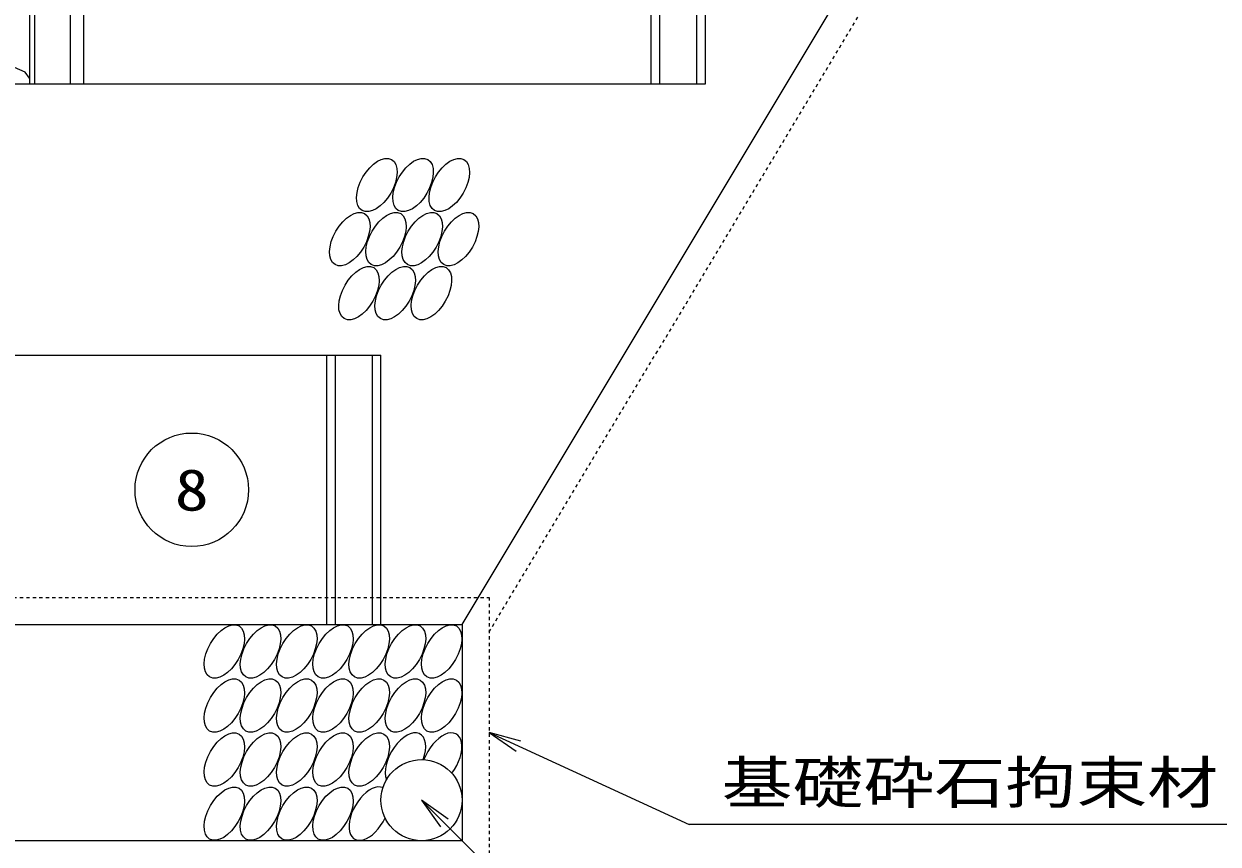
# Model space of a CAD drawing. Units: millimetres at full size; details may follow other scales. Extents: x 0 to 25230, y 0 to 17820.
# Drawn here: x 9004 to 11213, y 4014 to 5531 of the extents above; entities that cross this region are included whole.
import ezdxf
from ezdxf.enums import TextEntityAlignment as Align

# ---------------------------------------------------------------- set-up
doc = ezdxf.new("R2010")
doc.units = ezdxf.units.MM
doc.linetypes.add('DASHED_SPACED', pattern=[12, 6, -6])
doc.layers.add('D-STR-STRn', color=2, linetype='Continuous', lineweight=25)
doc.layers.add('D-STR-TXT', color=7, linetype='Continuous', lineweight=25)
doc.styles.add('ＭＳ ゴシック', font='')
doc.styles.get('ＭＳ ゴシック').set_extended_font_data('MS Gothic')

# ---------------------------------------------------------------- blocks, each defined once
blk = doc.blocks.new('FD')
at = {"color": 1, "linetype": 'Continuous', "lineweight": 25}
for p, q in [((0, 0), (0, -1000)), ((120, 0), (0, 0)), ((9, 0), (9, -1000)), ((75, 0), (75, -250)), ((100, 0), (100, -1000)), ((120, 0), (220, -100)), ((0, -10.13), (-15.285, -22.432)), ((-30.886, -27.067), (-35, -35.204)), ((-35, -35.204), (-35, -211.387)), ((-15.285, -22.432), (-30.886, -27.067)), ((220, -100), (432, -100)), ((432, -100), (460, -502)), ((-35, -211.387), (-26.184, -248.732)), ((-26.184, -248.732), (-26.455, -269.414)), ((9, -250), (75, -250)), ((-35, -288.613), (-26.455, -269.414)), ((-35, -458.842), (-35, -288.613)), ((-28.543, -485.4), (-35, -458.842)), ((-20.541, -493.399), (-28.543, -485.4)), ((-20.541, -506.601), (-28.543, -514.6)), ((-5, -500), (-20.541, -493.399)), ((-5, -500), (-20.541, -506.601)), ((460, -502), (1250, -502)), ((1150, -1000), (1150, -502)), ((1166, -1000), (1166, -502)), ((1234, -1000), (1234, -502)), ((1250, -1000), (1250, -502)), ((-35, -541.158), (-28.543, -514.6)), ((-35, -541.158), (-35, -711.387)), ((-35, -711.387), (-26.455, -730.586)), ((-26.455, -730.586), (-0.905, -748.147)), ((-0.905, -748.147), (0, -750)), ((-0.905, -751.853), (0, -750)), ((75, -750), (9, -750)), ((75, -750), (75, -1000)), ((-35, -788.613), (-26.455, -769.414)), ((-26.455, -769.414), (-0.905, -751.853)), ((-35, -958.842), (-35, -788.613)), ((-27.994, -970.043), (-35, -958.842)), ((-8.444, -978.764), (-27.994, -970.043)), ((0, -989.909), (-8.444, -978.764)), ((0, -1000), (1250, -1000))]:
    blk.add_line(p, q, dxfattribs=at)
blk = doc.blocks.new('open_arrow')
at = {"color": 0, "linetype": 'Continuous', "lineweight": -2}
blk.add_lwpolyline([(7.5, 1.25), (0, 0), (7.5, -1.25)], dxfattribs=at)

msp = doc.modelspace()

# ---------------------------------------------------------------- linework, layer by layer
at = {"layer": 'D-STR-STRn', "color": 1}
msp.add_line((8415, 5420), (9015, 5420), dxfattribs=at)
msp.add_lwpolyline([(9815, 4420), (14015, 11420), (14015, 12420)], dxfattribs=at)
at = {"layer": 'D-STR-STRn', "linetype": 'DASHED_SPACED'}
msp.add_lwpolyline([(9865, 4406.151), (14065, 11406.151), (14065, 12420)], dxfattribs=at)
msp.add_lwpolyline([(9865, 4470), (9865, 3970), (7965, 3970), (7965, 4470)], close=True, dxfattribs=at)
at = {"layer": 'D-STR-STRn', "color": 1}
msp.add_lwpolyline([(9815, 4420), (9815, 4020), (8015, 4020), (8015, 4420)], close=True, dxfattribs=at)
at = {"layer": 'D-STR-STRn'}
msp.add_circle((9740, 4095), 75, dxfattribs=at)
for centre in [(9657.289, 5232.73), (9724.289, 5232.73), (9791.289, 5232.73), (9607.289, 5132.73), (9674.289, 5132.73), (9741.289, 5132.73), (9808.289, 5132.73), (9624.289, 5032.73), (9691.289, 5032.73), (9758.289, 5032.73), (9375.239, 4370), (9442.239, 4370), (9509.239, 4370), (9576.239, 4370), (9643.239, 4370), (9710.239, 4370), (9777.239, 4370), (9375.239, 4270), (9442.239, 4270), (9509.239, 4270), (9576.239, 4270), (9643.239, 4270), (9710.239, 4270), (9777.239, 4270), (9375.239, 4170), (9442.239, 4170), (9509.239, 4170), (9576.239, 4170), (9643.239, 4170), (9375.239, 4070), (9442.239, 4070), (9509.239, 4070), (9576.239, 4070)]:
    msp.add_ellipse(centre, major_axis=(-27.222, -47.15), ratio=0.545455, dxfattribs=at)
for centre, start_param, end_param in [((9710.239, 4170), 1.87472726, 5.87726202), ((9777.239, 4170), 1.34096273, 5.02018869), ((9643.239, 4070), 3.21026087, 7.99835753)]:
    msp.add_ellipse(centre, major_axis=(-27.222, -47.15), ratio=0.545455, start_param=start_param, end_param=end_param, dxfattribs=at)
at = {"layer": 'D-STR-TXT'}
for p, q in [((9865, 4220), (10235, 4050)), ((9740, 4095), (10235, 3600)), ((11255, 4050), (10235, 4050))]:
    msp.add_line(p, q, dxfattribs=at)
msp.add_circle((9315, 4669), 105, dxfattribs=at)

# ---------------------------------------------------------------- block references
at = {"layer": 'D-STR-STRn'}
for p in [(9015, 6420), (8415, 5420)]:
    msp.add_blockref('FD', p, dxfattribs=at)
at = {"layer": 'D-STR-TXT', "xscale": 8, "yscale": 8}
for p, rotation in [((9865, 4220), 335.3), ((9740, 4095), 315)]:
    msp.add_blockref('open_arrow', p, dxfattribs=dict(at, rotation=rotation))

# ---------------------------------------------------------------- texts
at = {"layer": 'D-STR-TXT', "style": 'ＭＳ ゴシック', "width": 1.2}
msp.add_text('8', height=76.98, dxfattribs=at).set_placement((9315, 4669), align=Align.MIDDLE_CENTER)
at = {"layer": 'D-STR-TXT', "style": 'ＭＳ ゴシック', "width": 1.25}
msp.add_text('基礎砕石拘束材', height=76.98, dxfattribs=at).set_placement((10295, 4066), align=Align.BOTTOM_LEFT)

doc.saveas('drawing.dxf')
